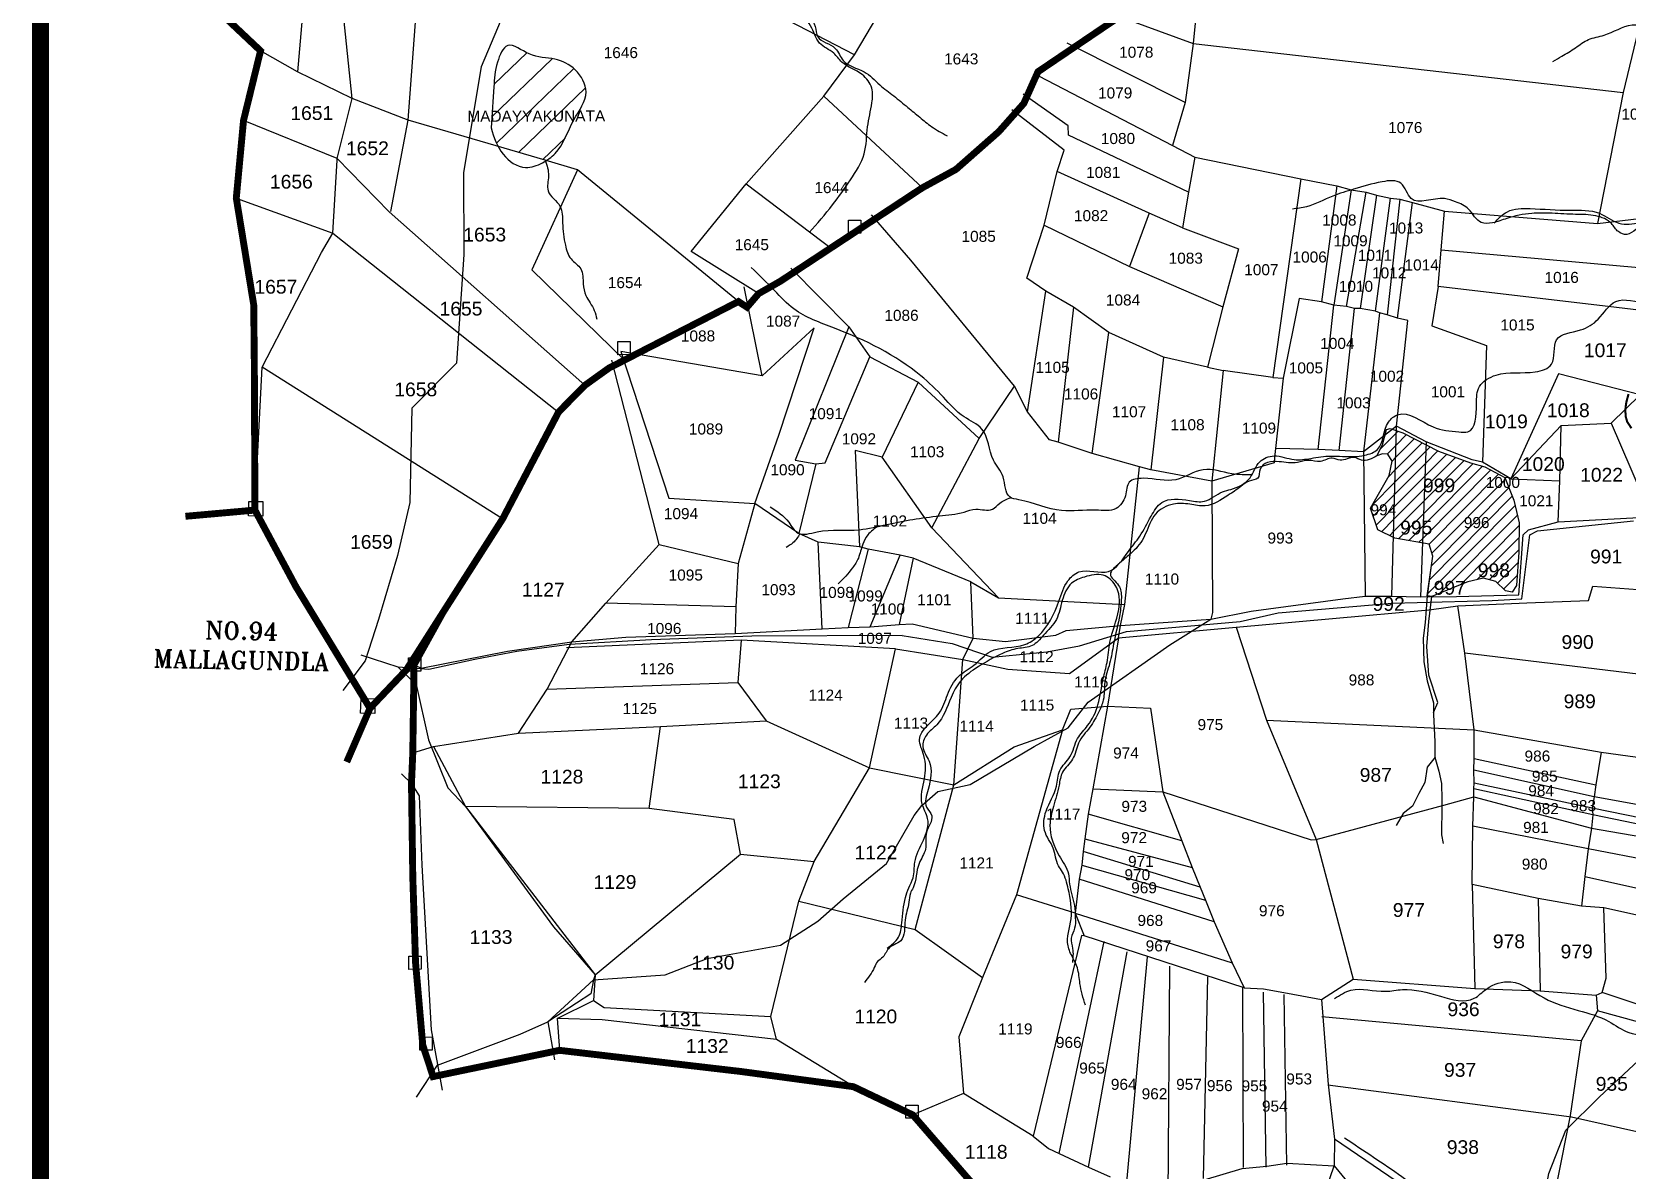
# Model space of a CAD drawing. Header units: inches. Extents: x 182366 to 215308, y 1619047 to 1632624.
# Drawn here: x 182366 to 184680, y 1620628 to 1622279 of the extents above; entities that cross this region are included whole.
import ezdxf
from ezdxf.enums import TextEntityAlignment as Align

# ---------------------------------------------------------------- set-up
doc = ezdxf.new("R2010")
doc.units = ezdxf.units.IN
doc.header["$MEASUREMENT"] = 0
doc.linetypes.add('HIDDEN2', pattern=[0.1875, 0.125, -0.0625])
for name, color, linetype in [('BOUNDRY STONES', 240, 'Continuous'), ('CANAL1', 7, 'Continuous'), ('PLOT', 7, 'Continuous'), ('PLOT NO', 7, 'Continuous'), ('PLOTS', 7, 'Continuous'), ('ROAD', 1, 'Continuous'), ('STREAM', 4, 'Continuous'), ('VILLAGE BOUNDARY', 5, 'Continuous'), ('VILLAGE BOUNDRY STONES', 1, 'Continuous')]:
    doc.layers.add(name, color=color, linetype=linetype)
doc.styles.add('section', font='romant.shx', dxfattribs={"height": 2})
doc.styles.get("Standard").update_dxf_attribs({"font": 'arial.ttf'})
pattern_1 = [(45.1882, (182418.753, 1622077.13), (-8.71765, 8.66057), [])]

msp = doc.modelspace()

# ---------------------------------------------------------------- hatches: boundary and pattern name
at = {"layer": 'STREAM'}
h = msp.add_hatch(dxfattribs=at)
h.set_pattern_fill('ANSI31', color=256, scale=255.424671, angle=-1.1373)
h.set_pattern_definition([(43.8627, (182462.903, 1626035.523), (-22.12402, 23.02021), [])])
edge = h.paths.add_edge_path()
edge.add_spline(control_points=[(183112.1, 1622091.8), (183116.9, 1622094.8), (183135.9, 1622110), (183146.9, 1622148.3), (183178, 1622187.8), (183157, 1622226.1), (183123.3, 1622242.2), (183089.2, 1622240.1), (183054.9, 1622269.8), (183038.2, 1622230.2), (183035.6, 1622192.1), (183033.4, 1622159.5), (183032.1, 1622139.2)], knot_values=[0, 0, 0, 0, 3.237913, 14.210374, 22.819983, 29.771925, 36.33083, 43.772161, 50.30968, 55.807638, 62.911766, 74.619084, 74.619084, 74.619084, 74.619084], degree=3, periodic=0)
edge.add_spline(control_points=[(183032.1, 1622139.2), (183034.9, 1622130), (183037.8, 1622120.8), (183042.2, 1622112.4)], knot_values=[90.834885, 90.834885, 90.834885, 90.834885, 96.42832, 96.42832, 96.42832, 96.42832], degree=3, periodic=0)
edge.add_line((183042.2, 1622112.4), (183110.6, 1622092.3))
edge.add_line((183110.6, 1622092.3), (183112.1, 1622091.8))
h.paths.add_polyline_path([(183015, 1622148.2), (183186, 1622144.8), (183186.4, 1622164.3), (183015.4, 1622167.7)], flags=9)
h = msp.add_hatch(dxfattribs=at)
h.set_pattern_fill('ANSI31', color=256, scale=98.306596, angle=0.1882)
h.set_pattern_definition(pattern_1)
h.paths.add_polyline_path([(184345.1, 1621700.2), (184339.3, 1621702.3), (184328.7, 1621694), (184324.8, 1621679.8), (184316.9, 1621663.8), (184324.9, 1621666.6), (184332.9, 1621666), (184339.1, 1621655.7), (184334.4, 1621634.9), (184307.7, 1621587.6), (184318.2, 1621556.5), (184340.8, 1621545.3)])
h.paths.add_polyline_path([(184315.7, 1621559.6), (184343.6, 1621559.6), (184343.6, 1621574.7), (184315.7, 1621574.6)], flags=25)
h = msp.add_hatch(dxfattribs=at)
h.set_pattern_fill('ANSI31', color=256, scale=98.306596, angle=0.1882)
h.set_pattern_definition(pattern_1)
h.paths.add_polyline_path([(184388.4, 1621679.4), (184354.2, 1621696.9), (184345.1, 1621700.2), (184340.8, 1621545.3), (184342.9, 1621544.3), (184383.1, 1621537.3)])
h.paths.add_polyline_path([(184360, 1621552), (184387.9, 1621552.1), (184387.8, 1621567.1), (184359.9, 1621567.1)], flags=24)
h = msp.add_hatch(dxfattribs=at)
h.set_pattern_fill('ANSI31', color=256, scale=98.306596, angle=0.1882)
h.set_pattern_definition(pattern_1)
h.paths.add_polyline_path([(184515.4, 1621599.3), (184502.4, 1621632.3), (184473.4, 1621647.8), (184452.8, 1621653.5), (184406.3, 1621670.3), (184388.4, 1621679.4), (184383.1, 1621537.3), (184392.8, 1621535.6), (184397.8, 1621517.9), (184389.8, 1621460.6), (184396.5, 1621459.5), (184432.9, 1621474.7), (184448.5, 1621481.1), (184471.4, 1621486), (184489.2, 1621481.4), (184503.1, 1621467.6), (184513.2, 1621465.9), (184519.2, 1621475.4), (184522.7, 1621523.8), (184523.3, 1621566.6)])
h.paths.add_polyline_path([(184360, 1621552), (184387.9, 1621552.1), (184387.8, 1621567.1), (184359.9, 1621567.1)], flags=24)
h.paths.add_polyline_path([(184481.8, 1621617.4), (184517.3, 1621617.5), (184517.3, 1621632.6), (184481.7, 1621632.5)], flags=24)
h.paths.add_polyline_path([(184393.1, 1621613), (184421, 1621613.1), (184421, 1621628.2), (184393.1, 1621628.1)], flags=24)
h.paths.add_polyline_path([(184472.5, 1621489.9), (184500.5, 1621490), (184500.4, 1621505.1), (184472.5, 1621505)], flags=24)
h.paths.add_polyline_path([(184408.5, 1621464.6), (184436.5, 1621464.7), (184436.4, 1621479.8), (184408.5, 1621479.7)], flags=24)
h.paths.add_polyline_path([(184447.6, 1621559.2), (184475.5, 1621559.3), (184475.4, 1621574.3), (184447.5, 1621574.2)], flags=24)

# ---------------------------------------------------------------- linework, layer by layer
at = {"color": 5, "const_width": 25}
msp.add_lwpolyline([(182378.6, 1632166.8), (191929.3, 1632166.8), (191929.3, 1619118.1), (182378.6, 1619118.1)], close=True, dxfattribs=at)
at = {"layer": 'BOUNDRY STONES'}
for points in [[(183550.3, 1622005.3), (183568.1, 1622005.4), (183568.2, 1621986.4), (183550.4, 1621986.3)], [(183215.7, 1621829.3), (183233.6, 1621829.3), (183233.6, 1621810.4), (183215.8, 1621810.3)], [(182912.4, 1621370.4), (182930.2, 1621370.5), (182930.3, 1621351.5), (182912.4, 1621351.4)], [(182912.9, 1620937.7), (182930.7, 1620937.8), (182930.7, 1620918.8), (182912.9, 1620918.7)], [(182928.7, 1620820.6), (182946.6, 1620820.7), (182946.6, 1620801.7), (182928.8, 1620801.6)], [(183633.7, 1620721.7), (183651.5, 1620721.7), (183651.6, 1620702.8), (183633.8, 1620702.7)]]:
    msp.add_lwpolyline(points, close=True, dxfattribs=at)
at = {"layer": 'CANAL1', "color": 6, "linetype": 'ByBlock', "ltscale": 2, "const_width": 3}
msp.add_lwpolyline([(184686, 1621703.6), (184679.8, 1621713.1), (184677.8, 1621720.2), (184677.1, 1621729.2), (184678, 1621737.9), (184678.9, 1621742.8), (184681.8, 1621753.4)], dxfattribs=at)
at = {"layer": 'PLOT'}
for points in [[(184052.6, 1622413.9), (184053.3, 1622291), (184050.1, 1622261.9), (184038.6, 1622175.9), (184020.3, 1622114), (184052.8, 1622097), (184043.7, 1622046.1), (184034.9, 1621994.4), (183986.6, 1622015.4), (183958.2, 1621938.2), (184093.3, 1621879.7), (184071, 1621792.4), (184093.9, 1621787.3), (184077.3, 1621627.1), (184078.2, 1621436.5), (184075.9, 1621426.6)], [(183929.8, 1622305.9), (184050.1, 1622261.9), (184674.2, 1622190.7)], [(184702.2, 1622307), (184674.2, 1622190.7), (184636.7, 1622000.6), (184709.2, 1622009.1)], [(184038.6, 1622175.9), (183867.4, 1622262.4)], [(183825.9, 1622214.9), (184020.3, 1622114)], [(184043.7, 1622046.1), (183869.7, 1622128.7), (183869.1, 1622142.1), (183803.8, 1622188.1)], [(183809, 1621921.4), (183834.3, 1621998.1), (183852.9, 1622076.1), (183863.1, 1622106.9), (183787.1, 1622165.6)], [(184052.8, 1622097), (184206.7, 1622065.3), (184258.6, 1622055.2), (184279.7, 1622049.7), (184301.1, 1622046), (184316, 1622041.9), (184336.3, 1622037.5), (184350.2, 1622035.8), (184368.5, 1622031), (184414.8, 1622018.5)], [(183986.6, 1622015.4), (183852.9, 1622076.1)], [(184206.7, 1622065.3), (184165.9, 1621777.2), (184180.8, 1621776.2)], [(184258.6, 1622055.2), (184236.6, 1621886.9)], [(184279.7, 1622049.7), (184254.3, 1621882.4)], [(184272.5, 1621880.1), (184301.1, 1622046)], [(184316, 1622041.9), (184292.4, 1621877.3)], [(184314.6, 1621873.3), (184336.3, 1622037.5)], [(184350.2, 1622035.8), (184331.9, 1621868.2)], [(184346.6, 1621863.3), (184368.5, 1622031)], [(183466.9, 1621935.7), (183550.8, 1621850.6), (183581.3, 1621807.3), (183651.6, 1621770.5), (183739.9, 1621688.9), (183791.3, 1621764.8), (183640.7, 1621947.5), (183584, 1622013)], [(184745.2, 1621869.3), (184664.1, 1621878.8), (184405.9, 1621909.1), (184410.1, 1621962.4), (184414.8, 1622018.5), (184636.7, 1622000.6)], [(183834.3, 1621998.1), (183958.2, 1621938.2)], [(184034.9, 1621994.4), (184116, 1621964.1), (184093.3, 1621879.7)], [(184410.1, 1621962.4), (184745.6, 1621932.6), (184750.5, 1621930.8)], [(183425.2, 1621779.9), (183399.2, 1621908.9)], [(183810.2, 1621727.4), (183836.5, 1621902.5), (183809, 1621921.4)], [(184405.9, 1621909.1), (184396.3, 1621852.3), (184476, 1621823.9), (184470.1, 1621654.3)], [(184071, 1621792.4), (184007.1, 1621806.7), (183927.9, 1621842.3), (183877, 1621879.1), (183836.5, 1621902.5)], [(184345.2, 1621706.9), (184361.8, 1621859.9), (184346.6, 1621863.3), (184331.9, 1621868.2), (184320.5, 1621871), (184314.6, 1621873.3), (184292.4, 1621877.3), (184284.2, 1621877.3), (184272.5, 1621880.1), (184254.3, 1621882.4), (184236.6, 1621886.9), (184204.2, 1621892), (184180.8, 1621776.2), (184169.8, 1621674.1)], [(183877, 1621879.1), (183854.4, 1621683.5)], [(184231.5, 1621672.8), (184254.3, 1621882.4)], [(184262, 1621671.3), (184284.2, 1621877.3)], [(184320.5, 1621871), (184297.2, 1621669.4), (184299.6, 1621459.9)], [(183220.1, 1621815.1), (183289.7, 1621602), (183414.7, 1621594.5), (183449.3, 1621693.7), (183500.6, 1621849.5), (183425.2, 1621779.9), (183220.1, 1621815.1)], [(183550.8, 1621850.6), (183473.1, 1621657.2), (183503, 1621651.8), (183516.8, 1621653.5), (183581.3, 1621807.3)], [(183903.8, 1621667), (183927.9, 1621842.3)], [(183071.7, 1621261.2), (183113.3, 1621325.2), (183149, 1621393.9), (183198.7, 1621449.8), (183275.7, 1621535), (183207, 1621802.4)], [(184007.1, 1621806.7), (183988.7, 1621643.2)], [(183651.6, 1621770.5), (183599.3, 1621661.5), (183560, 1621671.3), (183566.5, 1621531.4), (183506.2, 1621538.4), (183478.4, 1621551), (183414.7, 1621594.5), (183390.6, 1621507.6), (183386.8, 1621444.8), (183386, 1621405.7)], [(184165.9, 1621777.2), (184093.9, 1621787.3)], [(184698.5, 1621752.2), (184580.4, 1621782.4), (184511.2, 1621630.5), (184584.2, 1621707.4)], [(184511.2, 1621630.5), (184470.1, 1621654.3), (184455.2, 1621658), (184388.5, 1621684.1), (184345.2, 1621706.9), (184297.2, 1621669.4), (184262, 1621671.3), (184231.5, 1621672.8), (184169.8, 1621674.1), (184168.1, 1621661.4), (184167.6, 1621653.3), (184077.3, 1621627.1), (183988.7, 1621643.2), (183972.5, 1621647.6), (183903.8, 1621667), (183854.4, 1621683.5), (183842.1, 1621686.6), (183810.2, 1621727.4), (183791.3, 1621764.8)], [(184698.5, 1621752.2), (184656.5, 1621710.9), (184715, 1621575.3)], [(184338.5, 1621460.3), (184345.2, 1621706.9)], [(184579.9, 1621568.1), (184582.3, 1621627.2), (184584.2, 1621707.4), (184656.5, 1621710.9)], [(183671.2, 1621559.2), (183739.9, 1621688.9)], [(184388.5, 1621684.1), (184380.2, 1621459)], [(183767.9, 1621457.7), (183671.2, 1621559.2), (183599.3, 1621661.5)], [(183503, 1621651.8), (183478.4, 1621551)], [(183618.8, 1621383.8), (183716.3, 1621368.1), (183781.6, 1621354.1), (183871.2, 1621347.7), (183941.8, 1621399.7), (183944.9, 1621417.3), (183951.1, 1621448.1), (183972.5, 1621647.6)], [(184511.2, 1621630.5), (184582.3, 1621627.2)], [(185474.9, 1621621.3), (185428.9, 1621567.5), (185351.7, 1621550.4), (185291.8, 1621367.9), (185255.3, 1621249.7), (185239.4, 1621192.5), (185191.4, 1621133.9), (185159.7, 1621099.3), (185096.5, 1621012.4), (185011.7, 1620893.3), (184906.4, 1620806.3), (184810.7, 1620829.6), (184643.7, 1620885.3)], [(182920.3, 1621360.6), (182930.5, 1621355.8), (183056, 1621380.4), (183149, 1621393.9), (183227.7, 1621400.4), (183386, 1621405.7), (183512.3, 1621412.5), (183549.8, 1621414.6), (183581.7, 1621415.8), (183623.7, 1621418.9), (183642.8, 1621419.9), (183731.4, 1621399.1), (183778, 1621394.2), (183851, 1621403.3), (183866.2, 1621410.2), (183944.9, 1621417.3), (184075.9, 1621426.6), (184134.3, 1621438.5), (184267.2, 1621456.2), (184299.6, 1621459.9), (184338.5, 1621460.3), (184380.2, 1621459), (184432.3, 1621459.6), (184522.8, 1621462.1), (184529, 1621548.9), (184536.5, 1621556.2), (184579.9, 1621568.1), (184715, 1621575.3)], [(183512.3, 1621412.5), (183506.2, 1621538.4)], [(183275.7, 1621535), (183390.6, 1621507.6)], [(183578.8, 1621528.2), (183549.8, 1621414.6)], [(183646.9, 1620976.4), (183703.4, 1621186.2), (183716.3, 1621368.1), (183731.4, 1621399.1), (183727.7, 1621480.8), (183644, 1621515), (183625.6, 1621519.4), (183578.8, 1621528.2), (183566.5, 1621531.4)], [(183581.7, 1621415.8), (183625.6, 1621519.4)], [(183644, 1621515), (183623.7, 1621418.9)], [(183727.7, 1621480.8), (183767.9, 1621457.7), (183951.1, 1621448.1)], [(183860.9, 1621266), (183872.9, 1621296.4), (183926.3, 1621300.7), (183988.6, 1621297.8), (184006.3, 1621176.4), (184221.3, 1621106.6), (184228.7, 1621106.9), (184413.9, 1621157.1), (184457.2, 1621168.8), (184457.4, 1621180.5), (184457.9, 1621189.2), (184457.3, 1621207.8), (184458.1, 1621224.6), (184457.7, 1621266.3), (184444.4, 1621377.3), (184434.1, 1621446.1), (184534.3, 1621450.3), (184623.5, 1621453.7), (184629.9, 1621474.6), (184747.7, 1621465.9)], [(183386.8, 1621444.8), (183198.7, 1621449.8)], [(183941.8, 1621399.7), (184112.5, 1621415.2), (184392.1, 1621440.3), (184396, 1621440.6), (184434.1, 1621446.1)], [(183941.8, 1621399.7), (183926.3, 1621300.7)], [(184112.5, 1621415.2), (184156.6, 1621280.1), (184228.7, 1621106.9), (184282.4, 1620904.5)], [(183557.5, 1620748.6), (183446.1, 1620817.2), (183437.9, 1620850.5), (183478.4, 1621017.7), (183500.6, 1621075), (183581.1, 1621211.2), (183618.8, 1621383.8), (183394.8, 1621396.1), (183389.7, 1621334.8), (183431, 1621279.1)], [(184711.6, 1621345.2), (184444.4, 1621377.3)], [(183113.3, 1621325.2), (183389.7, 1621334.8)], [(183926.3, 1621300.7), (183904.9, 1621180.8), (183897.9, 1621144.1), (183893.4, 1621108.3), (183890.9, 1621089.9), (183888.9, 1621069.8), (183885, 1621049.5), (183879.3, 1621000.4), (183892.1, 1620967.5), (183892.1, 1620967.5), (183888.2, 1620967.7), (183818.5, 1620676.7), (183717.4, 1620738.9)], [(182918.5, 1621232.6), (182948.6, 1621241.9), (183071.7, 1621261.2), (183277.7, 1621270.9), (183431, 1621279.1), (183581.1, 1621211.2), (183703.4, 1621186.2), (183790.5, 1621241.6), (183860.9, 1621266), (183794.1, 1621027), (183744.9, 1620906.8), (183710.7, 1620821.1), (183717.4, 1620738.9), (183643.7, 1620707.6)], [(183261.4, 1621152.1), (183277.7, 1621270.9)], [(184156.6, 1621280.1), (184457.7, 1621266.3), (184642, 1621233.9), (184810.8, 1621210.8), (184933.2, 1621197), (184953, 1621187.5), (185032.4, 1621156.1), (185123.7, 1621121.3), (185159.7, 1621099.3)], [(182948.6, 1621241.9), (182995.1, 1621154.9), (183183.1, 1620910.9), (183393.6, 1621085.8), (183384.5, 1621135.9), (183261.4, 1621152.1), (182995.1, 1621154.9)], [(184458.1, 1621224.6), (184634.2, 1621186.4)], [(184642, 1621233.9), (184634.2, 1621186.4), (184632, 1621168.9), (184629.2, 1621153), (184629.8, 1621142.9), (184628.1, 1621123.6), (184623.1, 1621093.6), (184618.2, 1621053.4), (184613.5, 1621010.3)], [(184632, 1621168.9), (184457.3, 1621207.8)], [(184457.9, 1621189.2), (184629.2, 1621153)], [(183904.9, 1621180.8), (184006.3, 1621176.4)], [(184006.3, 1621176.4), (184033.7, 1621105), (184048.9, 1621066.7), (184060.6, 1621037.9), (184068, 1621018.9), (184080.6, 1620987.5), (184106.7, 1620928.1), (184124.5, 1620891.9), (184152.1, 1620890.7), (184187.1, 1620884), (184236.4, 1620875), (184282.4, 1620904.5), (184459, 1620890.8), (184553.5, 1620887.6), (184634.6, 1620881.4), (184636.8, 1620858.8)], [(184634.6, 1620881.4), (184643.7, 1620885.3), (184649.2, 1620906.1), (184645.9, 1621008.2), (184613.5, 1621010.3), (184550.9, 1621021.7), (184455.1, 1621041.6), (184456.1, 1621126.4), (184457.2, 1621168.8)], [(184457.2, 1621168.8), (184628.1, 1621123.6)], [(184629.8, 1621142.9), (184457.4, 1621180.5)], [(184930.1, 1621114.9), (184632, 1621168.9)], [(184953, 1621187.5), (184930.1, 1621114.9), (184922.8, 1621092.9), (184920.5, 1621082.7), (184917.2, 1621073.6), (184913.3, 1621054.9), (184908.8, 1621038.5), (184899.3, 1620991.3), (184892.6, 1620953.4), (184645.9, 1621008.2)], [(184033.7, 1621105), (183897.9, 1621144.1)], [(184629.2, 1621153), (184922.8, 1621092.9)], [(184623.1, 1621093.6), (184456.1, 1621126.4)], [(184628.1, 1621123.6), (184917.2, 1621073.6)], [(184920.5, 1621082.7), (184629.8, 1621142.9)], [(183893.4, 1621108.3), (184048.9, 1621066.7)], [(183393.6, 1621085.8), (183500.6, 1621075)], [(184060.6, 1621037.9), (183890.9, 1621089.9)], [(184908.8, 1621038.5), (184623.1, 1621093.6)], [(183888.9, 1621069.8), (184068, 1621018.9)], [(184618.2, 1621053.4), (184899.3, 1620991.3)], [(184080.6, 1620987.5), (183885, 1621049.5)], [(184455.1, 1621041.6), (184459, 1620890.8)], [(183478.4, 1621017.7), (183646.9, 1620976.4), (183744.9, 1620906.8)], [(183879.3, 1621000.4), (183794.1, 1621027)], [(184550.9, 1621021.7), (184553.5, 1620887.6)], [(183879.3, 1621000.4), (184106.7, 1620928.1)], [(183856.1, 1620651.5), (183921.3, 1620959)], [(184124.5, 1620891.9), (183892.1, 1620967.5)], [(183898.6, 1620631.7), (183954.7, 1620944.3)], [(183983.4, 1620937), (183950, 1620567.8)], [(184013.9, 1620587.7), (184016.7, 1620923.3)], [(183183.1, 1620910.9), (183180.5, 1620873.5), (183196.1, 1620863.2), (183437.9, 1620850.5)], [(184071.3, 1620907.7), (184064.9, 1620615.6)], [(184123.1, 1620631.5), (184122.3, 1620892.2)], [(183446.1, 1620817.2), (183193.3, 1620845.3), (183127.8, 1620847.3), (183180.5, 1620873.5)], [(184151.9, 1620885.8), (184155.5, 1620631.6)], [(184186, 1620634.5), (184182.4, 1620882.2)], [(184236.4, 1620875), (184246.1, 1620751.9), (184255.1, 1620672.6), (184254.6, 1620634)], [(183127.8, 1620847.3), (183131.2, 1620801.3)], [(184613.1, 1620815.3), (184237.1, 1620849.7)], [(184726.9, 1620833.9), (184636.8, 1620858.8), (184613.1, 1620815.3), (184596.9, 1620707), (184558.1, 1620509.9), (184526.3, 1620418.4)], [(184245.6, 1620751.3), (184599.2, 1620705), (184717.6, 1620678.4)], [(183818.5, 1620676.7), (183840.4, 1620659), (183856.1, 1620651.5), (183898.6, 1620631.7), (183930.1, 1620617.9)], [(184269.5, 1620225), (184280.7, 1620235.4), (184375.7, 1620502.3), (184400.7, 1620573.3), (184255.1, 1620672.6)], [(184066.2, 1620613.4), (184121.6, 1620630.1), (184157, 1620633.1), (184186, 1620637.8), (184254.6, 1620634), (184284, 1620598.5)], [(184160.1, 1620357.7), (184254.6, 1620634)]]:
    msp.add_lwpolyline(points, dxfattribs=at)
at = {"layer": 'PLOTS'}
for points in [[(182689.5, 1621584.9), (182700.2, 1621792.1), (182786.1, 1621958.5), (182802.3, 1621986.5), (182808.7, 1622092.5), (182808.6, 1622094.7), (182830.8, 1622181.9), (182805.1, 1622429.3), (182832.6, 1622510.4), (182848.9, 1622577), (182868.5, 1622645.9), (182888.1, 1622716.8), (182913.4, 1622817.2), (182930.3, 1622880.9), (182946.6, 1622938.1), (183017.9, 1623203.2), (183043, 1623286.9), (183053.3, 1623336.3), (183066, 1623366), (183065.7, 1623401.6), (183079.3, 1623505.9), (183092.1, 1623541.8), (183112.3, 1623669)], [(182824.2, 1622661.7), (182770.2, 1622438.2), (182751.1, 1622220.7)], [(183657.7, 1622052.5), (183514.5, 1622185.5), (183559, 1622245.4), (183367.7, 1622345.1), (183142.5, 1622448.3), (182989.4, 1622522.1)], [(183559, 1622245.4), (183619.2, 1622346.8), (183709.6, 1622388.9), (183794, 1622349.3), (183891.6, 1622313.2), (183957.1, 1622309.9)], [(182886.8, 1622018.1), (182911.6, 1622150.7), (182927.2, 1622357.7)], [(183390.8, 1621887.4), (183157.2, 1622078.6), (183110.6, 1622092.3), (183039.2, 1622113.2), (182911.6, 1622150.7), (182830.8, 1622181.9), (182751.1, 1622220.7), (182697.7, 1622251.1)], [(183420.1, 1621898.9), (183322.2, 1621960.1), (183402.2, 1622058.3), (183514.5, 1622185.5)], [(183168.1, 1621765.9), (182884.1, 1622017.5), (182808.6, 1622094.7), (182673, 1622150.1)], [(183157.2, 1622078.6), (183091.1, 1621933.2), (183225.6, 1621802.5)], [(183402.2, 1622058.3), (183527.9, 1621963)], [(182662.5, 1622037.5), (182802.3, 1621986.5), (183129.9, 1621727.1)], [(183048.8, 1621572.2), (182700.2, 1621792.1)]]:
    msp.add_lwpolyline(points, dxfattribs=at)
at = {"layer": 'ROAD'}
for points in [[(183079.5, 1622374.7), (183017.7, 1622228.1), (182992.1, 1622074.8), (182992.7, 1621955.7), (182981.8, 1621798.1), (182917.1, 1621733), (182914.4, 1621595.8), (182896.3, 1621519.3), (182868.8, 1621426.3), (182849.5, 1621366.4), (182816.9, 1621323.3)], [(183628.1, 1621403), (183700.6, 1621391.6), (183759, 1621371.4), (183837.9, 1621379.1), (183885.6, 1621388.2), (183953.4, 1621408.9), (184118.4, 1621423.4), (184173.8, 1621436), (184338.9, 1621449.8), (184484.1, 1621453.8), (184526.8, 1621456.4), (184538.6, 1621549), (184549.8, 1621554.8), (184689.1, 1621569.2)], [(182923.8, 1620733.3), (182954.1, 1620780), (183074.3, 1620824.6), (183114.4, 1620842.5), (183180.7, 1620903.6), (183284.3, 1620911), (183345.6, 1620934.6), (183451.9, 1620953.9), (183506.1, 1620988.6), (183542.6, 1621021.2), (183605.5, 1621072.3), (183645.9, 1621142), (183657, 1621156.2), (183679.8, 1621176.6), (183727, 1621186.9), (183819.9, 1621241.8), (183869.1, 1621269.3), (183897.9, 1621306.5), (184016.5, 1621389.6), (184075.9, 1621426.6)], [(183628.1, 1621403), (183410, 1621402), (183264.6, 1621396.6), (183145.2, 1621390.1), (183069.5, 1621380), (183008.5, 1621368.3), (182941.8, 1621353.8), (182897.2, 1621356.9), (182843.6, 1621374.6)], [(183394.8, 1621396.1), (183141.6, 1621385.2)], [(182897.2, 1621356.9), (182923.2, 1621332.1), (182941.5, 1621251.8), (182969.4, 1621182.1), (182995.1, 1621154.9), (183122.5, 1620980.5), (183183.1, 1620910.9), (183180.7, 1620903.6), (183176.7, 1620883.2), (183114.4, 1620842.5), (183123.9, 1620787.6)], [(182961.8, 1620743.6), (182945.8, 1620830.9), (182932.3, 1621070), (182928.4, 1621170.4), (182917.7, 1621187.6), (182901.9, 1621202.3)], [(184462.6, 1619934.1), (184554.3, 1620144.5), (184593.9, 1620239.9), (184604.5, 1620286.7), (184592.1, 1620336.5), (184590.5, 1620399.9), (184575.2, 1620461.2), (184557.1, 1620499.6), (184551.5, 1620543.9), (184566.4, 1620622.6), (184590.6, 1620685.7), (184639.7, 1620734), (184717.1, 1620805.8)]]:
    msp.add_lwpolyline(points, dxfattribs=at)
at = {"layer": 'STREAM'}
for points in [[(184316.9, 1621663.8), (184324.8, 1621679.8), (184330.8, 1621701.7), (184336.1, 1621703.4), (184354.2, 1621696.9), (184406.3, 1621670.3), (184452.8, 1621653.5), (184473.4, 1621647.8), (184502.4, 1621632.3), (184515.4, 1621599.3), (184523.3, 1621566.6), (184522.7, 1621523.8), (184519.2, 1621475.4), (184513.2, 1621465.9), (184503.1, 1621467.6), (184489.2, 1621481.4), (184471.4, 1621486), (184448.5, 1621481.1), (184432.9, 1621474.7), (184396.5, 1621459.5), (184389.8, 1621460.6), (184397.8, 1621517.9), (184392.8, 1621535.6), (184342.9, 1621544.3), (184318.2, 1621556.5), (184307.7, 1621587.6), (184334.4, 1621634.9), (184339.1, 1621655.7), (184332.9, 1621666), (184324.9, 1621666.6), (184316.9, 1621663.8)], [(184395.3, 1621504.7), (184389.8, 1621460.6), (184386.9, 1621421.8), (184383.7, 1621399), (184384.8, 1621364.6), (184389.6, 1621337.2), (184399, 1621305.2), (184399.1, 1621288.5), (184400.9, 1621248.9), (184400.6, 1621226.6), (184406.4, 1621206.2), (184410.4, 1621188.2), (184411.2, 1621165.2), (184411.2, 1621143.5), (184410.6, 1621126.1), (184410.7, 1621113.8), (184413, 1621101.1)], [(184398.7, 1621291.5), (184405, 1621305.8), (184391.9, 1621345.5), (184389.4, 1621386.9), (184392, 1621423.4), (184396.5, 1621459.5)], [(184401.3, 1621226.6), (184389.6, 1621211.8), (184386.4, 1621189.8), (184377.7, 1621173.7), (184368.4, 1621155.4), (184354.8, 1621145), (184344.8, 1621127.6)]]:
    msp.add_lwpolyline(points, dxfattribs=at)
for points in [[(183493.4, 1621987.4), (183527.4, 1622027.7), (183553.3, 1622064), (183573.2, 1622101.8), (183578.1, 1622140.9), (183584.4, 1622175.8), (183584.1, 1622197), (183570.1, 1622216.6), (183541, 1622234.8), (183529, 1622247.6), (183508.5, 1622262.3), (183495.5, 1622287.4), (183477.3, 1622311.1), (183458.3, 1622338.9), (183437.1, 1622366), (183404.7, 1622397.6), (183356.3, 1622424.1), (183311.5, 1622459.3), (183283.6, 1622497.1), (183263.7, 1622546.2), (183272.2, 1622601.6), (183279.9, 1622638.7), (183326.1, 1622696.3), (183333.1, 1622762.1), (183353.1, 1622796), (183372, 1622821), (183414.6, 1622840.2), (183450.5, 1622852.2), (183481.9, 1622884.3), (183504.3, 1622920.3), (183533.4, 1622974), (183569.7, 1623010.9), (183607.6, 1623040.5), (183646.8, 1623073.3), (183723.4, 1623149.8), (183768.1, 1623171), (183817.2, 1623190.9), (183852.6, 1623199.7), (183896.3, 1623211.1), (183926.5, 1623246.5), (183931.1, 1623273.6), (183921.7, 1623314.3), (183897.5, 1623353.3), (183856.9, 1623396.3), (183839.7, 1623416.1), (183819.2, 1623480), (183819.5, 1623516), (183832.7, 1623577.8), (183843.9, 1623605.4), (183859.1, 1623647.7), (183869, 1623694.2), (183874.4, 1623717.8), (183869.9, 1623739.2), (183840.5, 1623764.4), (183790.9, 1623827.9), (183763.6, 1623856.3), (183750.2, 1623882.3), (183740.6, 1623912.8), (183735.2, 1623934.2), (183731.8, 1623906.9), (183729, 1623886.9), (183726.4, 1623861.9), (183722.9, 1623827.2), (183709, 1623790.2), (183700.1, 1623775), (183669.8, 1623753.9), (183640, 1623722.1), (183619.6, 1623702.9), (183587.2, 1623683.9), (183557.6, 1623680.3), (183522.2, 1623669.4), (183491.6, 1623635.2), (183472.6, 1623606.1), (183460, 1623571.5), (183441.9, 1623546.9), (183428.3, 1623542.3), (183416.5, 1623529.7), (183393.2, 1623515.3), (183380.6, 1623503.5), (183358.4, 1623495.8), (183336.1, 1623492.9), (183297.7, 1623496.2), (183270.1, 1623488.3), (183247.3, 1623474.4), (183223.2, 1623464.6), (183204.5, 1623449.6)], [(183963.4, 1622346.3), (183975.1, 1622376.3), (183992.2, 1622401.9), (184007.5, 1622439.6), (184020.3, 1622460.2), (184037.3, 1622498.4), (184049.3, 1622526.6), (184054.1, 1622569.5), (184048.2, 1622621.6), (184041.5, 1622670.8), (184018.6, 1622703.8), (184004.2, 1622734.9), (183985.5, 1622779.2), (183984.1, 1622815.4), (183961.8, 1622855.2), (183959.9, 1622903.6), (183955.7, 1622937), (183968.7, 1622992.6), (183981.1, 1623045.6), (183994.9, 1623084), (183990.2, 1623151.1), (183985.7, 1623179), (183967.2, 1623219.8), (183941.6, 1623240.9), (183935.9, 1623235.7), (183924.1, 1623218.1), (183897.3, 1623201.8), (183861.3, 1623195.2), (183832.3, 1623186.1), (183788.6, 1623173.7), (183765.4, 1623163.2), (183736.1, 1623149.3), (183697.2, 1623112.6), (183668.6, 1623084.7), (183628, 1623041.7), (183585.8, 1623011.2), (183543.4, 1622969.2), (183518.2, 1622931), (183505.4, 1622903.1), (183476, 1622862.6), (183448.6, 1622840.1), (183427.3, 1622832.6), (183397, 1622826.1), (183368.7, 1622798.3), (183345.8, 1622766.7), (183337.1, 1622715.9), (183314.4, 1622664.9), (183285.9, 1622627.6), (183276.6, 1622569), (183272.2, 1622534.4), (183301.2, 1622494.1), (183312.6, 1622467.8), (183350, 1622442.6), (183386.5, 1622410.4), (183416.8, 1622393.5), (183449.6, 1622361.1), (183482.6, 1622313.2), (183502.1, 1622286.3), (183505.9, 1622271.5), (183531.3, 1622254.7), (183542.7, 1622236.9), (183573, 1622220.8), (183595.9, 1622201.6), (183616, 1622185.7), (183636.5, 1622169), (183653.8, 1622154.8), (183671.1, 1622141), (183693.7, 1622127.9)], [(184486.9, 1622001.4), (184506, 1622017.7), (184539.1, 1622022.2), (184597.1, 1622019.9), (184639.6, 1622015.4), (184667.9, 1622001.2), (184698.3, 1622002), (184748.2, 1622016.5), (184792.3, 1622017), (184833.8, 1622006.3), (184871.8, 1622000.3), (184903.1, 1621992.6), (184941.7, 1621972.7), (184978.8, 1621955), (184999.3, 1621947.5), (185031.3, 1621961.1), (185066, 1621982), (185115, 1622008.7), (185157.9, 1622035.6), (185213.8, 1622056.8), (185255.8, 1622074.9), (185281.7, 1622090.3), (185291.6, 1622094.7), (185326.9, 1622087.5), (185365.8, 1622093.6), (185400.7, 1622101.6), (185431.9, 1622101.3), (185462.5, 1622105.2), (185488.8, 1622114.4), (185502.7, 1622119.3), (185509.4, 1622121), (185516.2, 1622152.4), (185511.1, 1622176.1), (185512.7, 1622197.7), (185507.3, 1622207.4), (185505, 1622228.5), (185503.2, 1622244.2), (185497.8, 1622264.4), (185500.6, 1622284.1), (185500.9, 1622310.4), (185512.5, 1622347.6), (185521.9, 1622380.2), (185538.4, 1622424.4), (185552.7, 1622469.3), (185575.6, 1622484.1), (185594.9, 1622499.7), (185611.4, 1622515.7), (185624, 1622549.6), (185635.9, 1622565.8), (185687.6, 1622634.5), (185698.6, 1622662.2), (185722.8, 1622667.4), (185760, 1622663), (185782.1, 1622663.8), (185794.6, 1622693.8), (185814.8, 1622750.5), (185836.7, 1622802), (185859.8, 1622872.3), (185867.6, 1622894), (185871.3, 1622908.9), (185861.1, 1622913.8), (185848.9, 1622916.3), (185837.2, 1622914.9), (185827.6, 1622913.9), (185812.8, 1622915.4), (185794.2, 1622905.2), (185785.2, 1622887.7), (185770.5, 1622880.4), (185743.8, 1622877.4), (185725.8, 1622875.8), (185722.1, 1622847.1), (185708.8, 1622831.6), (185670.4, 1622830.5), (185640.5, 1622825.6), (185631.6, 1622825.5), (185627.2, 1622828.8), (185630.3, 1622836.7)], [(184572.2, 1622235.7), (184585, 1622243.2), (184604.9, 1622255.6), (184623.6, 1622267.4), (184646.3, 1622273.8), (184686.8, 1622288.7), (184725.2, 1622282.1), (184758.8, 1622274.2), (184784.1, 1622271), (184804, 1622265.6), (184820.1, 1622287.5), (184861.7, 1622297.8), (184880.3, 1622290.4), (184912.9, 1622280.3), (184931.5, 1622270.7), (184948.3, 1622259.3), (184960.5, 1622244.2), (184996.8, 1622234.1), (185022.9, 1622229.2), (185039.3, 1622232.7), (185065.4, 1622228.4), (185092.7, 1622225.7), (185153.9, 1622214.4), (185216.9, 1622202.2), (185280.8, 1622187.8), (185303.8, 1622184.5), (185306.6, 1622167.4), (185304.5, 1622152.9), (185306.8, 1622133.1), (185307.1, 1622117), (185300, 1622103.1), (185300.1, 1622092.2)], [(183032.1, 1622139.2), (183036, 1622198.9), (183041.4, 1622234.8), (183056.2, 1622258.6), (183087.3, 1622246.5), (183124.6, 1622238.9), (183154.2, 1622223.4), (183169.8, 1622191.4), (183152.3, 1622151.1), (183124.9, 1622102.2), (183106.5, 1622088.6), (183082.1, 1622081.9), (183049.5, 1622101), (183032.1, 1622139.2)], [(183110.6, 1622092.3), (183115.4, 1622069.6), (183114.7, 1622048.1), (183132.1, 1622025.5), (183135.8, 1622001.6), (183139.9, 1621969), (183148, 1621949.3), (183162.3, 1621934.7), (183165.7, 1621912.9), (183169.6, 1621896.3), (183181.8, 1621874.5), (183185.4, 1621861.8)], [(183606.4, 1620949.5), (183622.8, 1620965.3), (183627.7, 1620986), (183633.1, 1621022.9), (183637.7, 1621036.8), (183644.1, 1621051.7), (183646.7, 1621074.2), (183659, 1621106.2), (183665.2, 1621137.5), (183657.3, 1621158.6), (183660.5, 1621195), (183659.7, 1621229), (183653.4, 1621252.3), (183681.8, 1621290.3), (183694, 1621317.1), (183710.1, 1621343.7), (183732.4, 1621360.1), (183756.3, 1621379.8), (183806.2, 1621389.9), (183825.4, 1621402), (183855.6, 1621453), (183868.7, 1621482.4), (183884.7, 1621495.2), (183927.4, 1621495.8), (183956.3, 1621524.8), (183972.8, 1621546.9), (183989.3, 1621575.9), (184004.7, 1621595.8), (184045.1, 1621598.8), (184066.6, 1621597.7), (184093.1, 1621611.5), (184105, 1621614.9), (184132.8, 1621631.9), (184146.8, 1621654.8), (184167.6, 1621663.5), (184196.9, 1621658.2), (184221.1, 1621660), (184250.1, 1621663.3), (184266.9, 1621662.8), (184299.1, 1621664.5), (184317.7, 1621673), (184333.6, 1621712.4), (184346.9, 1621723.3), (184398.4, 1621705.6), (184435.8, 1621698.3), (184448.6, 1621698.5), (184461.3, 1621738.7), (184465.4, 1621764), (184489.7, 1621780.7), (184546.5, 1621785.5), (184570, 1621796.4), (184577.5, 1621832.1), (184612.2, 1621846.2), (184637.7, 1621861.9), (184663.3, 1621887.5), (184708.6, 1621884.3), (184735.3, 1621881.9), (184764.9, 1621876.8), (184815.4, 1621871.9), (184851, 1621872), (184892, 1621873.8), (184913.1, 1621872.6), (184938.3, 1621888.3), (184968.7, 1621904.8), (184981, 1621923.3), (184991.9, 1621934.4), (184997.9, 1621939.3), (184990.5, 1621941.8), (184972.5, 1621951.3), (184941.4, 1621967.4), (184916.2, 1621983.4), (184866.8, 1621995.6), (184845.2, 1622002), (184807.2, 1622007.2), (184783.9, 1622015.3), (184755.7, 1622010.3), (184746, 1622009.3), (184702.7, 1621997.5), (184692.4, 1621991.9), (184679.3, 1621984.7), (184667, 1621988.8), (184656.9, 1622000.6), (184634.4, 1622011.7), (184605, 1622013.9), (184570.9, 1622015.4), (184541.3, 1622015.3), (184505.2, 1622007.9), (184484.4, 1622001.7), (184468.2, 1622001.9), (184449.9, 1622021.4), (184430.8, 1622032.2), (184414.7, 1622036.8), (184366.6, 1622036.9), (184351.7, 1622058.9), (184324.4, 1622061.1), (184283.1, 1622050.3), (184252.8, 1622040.5), (184214.7, 1622024.9), (184194.3, 1622021.6)], [(184136.3, 1621635.9), (184106.2, 1621637.7), (184064.9, 1621643.5), (184025, 1621629), (183978, 1621631), (183957.6, 1621625.4), (183952, 1621605.8), (183938.6, 1621587.3), (183909.3, 1621584.9), (183859.5, 1621584.1), (183797.7, 1621599.9), (183784.2, 1621604), (183774.7, 1621633), (183760.7, 1621657.3), (183743.9, 1621702.5), (183718, 1621720.2), (183688.2, 1621748.6), (183655.3, 1621779.7), (183529.9, 1621848.9), (183471.1, 1621876.7), (183443, 1621903.5), (183409.5, 1621936.8)], [(184316.9, 1621663.8), (184294.5, 1621657.3), (184284, 1621661.2), (184263.4, 1621657.3), (184252.1, 1621660.2), (184234.8, 1621655.5), (184217.4, 1621657), (184201.6, 1621654.1), (184175.1, 1621655.1), (184158.2, 1621654.1), (184147.6, 1621644.3), (184144, 1621631.2), (184131.5, 1621627.1), (184119.7, 1621619.3), (184100.8, 1621606.3), (184067.9, 1621591.1), (184045.4, 1621593.5), (184021.6, 1621593.4), (183995.6, 1621579.2), (183981.4, 1621550.8), (183964.9, 1621526.7), (183951.4, 1621514.8), (183940.6, 1621505.2), (183930.3, 1621492.2), (183942.2, 1621475.7), (183946.2, 1621458), (183943.8, 1621433.5), (183935, 1621391.1), (183929.2, 1621362.4), (183922.2, 1621335.1), (183920, 1621309.4), (183913.4, 1621292.2), (183900.5, 1621270.1), (183884, 1621246.8), (183875.5, 1621223.6), (183860.9, 1621204.7), (183855.8, 1621185.8), (183847.7, 1621154.9), (183842.6, 1621128.1), (183856.1, 1621083.5), (183869.4, 1621057.5), (183871.1, 1621042.2), (183878.1, 1621011.5), (183879.3, 1620993.6), (183878.4, 1620978.3), (183873.5, 1620964.2), (183875.5, 1620948.8), (183875.3, 1620928.6)], [(183437, 1621589.5), (183463.7, 1621567.3), (183477.2, 1621551.5), (183504.8, 1621553.3), (183566.2, 1621556.5), (183606, 1621564.1), (183682.2, 1621576.5), (183718, 1621582), (183735.2, 1621586.1), (183759.1, 1621586.2), (183769.9, 1621595), (183785.3, 1621602.8)], [(183593.9, 1621562.3), (183578.5, 1621548.8), (183571.1, 1621535.3), (183564.7, 1621515.4), (183556.4, 1621501.2), (183535.5, 1621477.9)], [(183480, 1621550.8), (183469.9, 1621537.3), (183459.8, 1621530.9)], [(183894, 1620867), (183886.1, 1620898.4), (183882.4, 1620920.9), (183875.9, 1620935.3), (183868.8, 1620953.1), (183873.2, 1620991.9), (183869.1, 1621035.5), (183860.8, 1621059.9), (183854.9, 1621069), (183847.3, 1621094.6), (183834.8, 1621120.1), (183837, 1621148.1), (183852, 1621184.5), (183857.1, 1621207.3), (183871.5, 1621227), (183882.8, 1621253.7), (183897.3, 1621272.4), (183912.3, 1621302.5), (183919.9, 1621340.7), (183925.4, 1621363.7), (183929.5, 1621393.2), (183942.3, 1621440.5), (183937.4, 1621476.1), (183920, 1621490.3), (183892.6, 1621487.8), (183874.1, 1621478.8), (183860.5, 1621454), (183851.9, 1621426.4), (183833.1, 1621403.3), (183816.8, 1621388.4), (183796, 1621384), (183773.9, 1621377), (183738.3, 1621357.5), (183713, 1621337), (183699.3, 1621313.3), (183678.5, 1621273.5), (183663.4, 1621258.6), (183658.3, 1621241.6), (183667.2, 1621220.9), (183665.8, 1621179.4), (183663.8, 1621154.1), (183671.1, 1621141.5), (183663.5, 1621117.7), (183662.1, 1621093.2), (183652.8, 1621072.4), (183644.1, 1621037.1), (183640.2, 1621029.1), (183638.1, 1621016.1), (183632.5, 1620990.2), (183626.3, 1620960.3), (183616.6, 1620954.4), (183609.6, 1620950.2), (183600.1, 1620936.4), (183592.5, 1620930.1), (183587.9, 1620921.5), (183573.5, 1620899.9)], [(184255.1, 1620876.3), (184279.2, 1620888.5), (184329.1, 1620886.9), (184353.8, 1620889.4), (184409.1, 1620879.7), (184458, 1620876.8), (184475.6, 1620890.2), (184510.9, 1620900.7), (184559.2, 1620877.3), (184608.6, 1620859.2), (184653, 1620843.3), (184682.1, 1620827.1), (184721.8, 1620817), (184734.6, 1620812.1), (184744.3, 1620819.4)], [(184269.8, 1620674.5), (184311.7, 1620646.5), (184353.2, 1620618.1), (184383.3, 1620595.9), (184408.3, 1620580.8), (184427.3, 1620574.7), (184449.3, 1620562), (184477.3, 1620551.4), (184500.9, 1620546.7), (184522, 1620537.1), (184540.3, 1620530.3), (184562.7, 1620526.2), (184600.2, 1620526.9), (184648.1, 1620531), (184676.2, 1620538.7), (184694.6, 1620566.5), (184710.2, 1620579.3)]]:
    msp.add_spline(points, degree=3, dxfattribs=at)
at = {"layer": 'VILLAGE BOUNDARY', "linetype": 'HIDDEN2', "ltscale": 140}
for points in [[(183957.1, 1622309.9, 10, 10, 0), (183877.4, 1622256, 10, 10, 0), (183825.2, 1622220.7, 10, 10, 0), (183804.7, 1622174.8, 10, 10, 0), (183768.5, 1622133.9, 10, 10, 0), (183706.3, 1622079.1, 10, 10, 0), (183657.7, 1622052.5, 10, 10, 0), (183525.6, 1621965.6, 10, 10, 0), (183451.5, 1621916.8, 10, 10, 0), (183420.1, 1621898.9, 10, 10, 0), (183403.2, 1621879.2, 10, 10, 0), (183390.8, 1621887.4, 10, 10, 0), (183266.5, 1621823.5, 10, 10, 0), (183225.6, 1621802.5, 10, 10, 0), (183203.2, 1621791, 10, 10, 0), (183168.1, 1621765.9, 10, 10, 0), (183129.9, 1621727.1, 10, 10, 0), (183048.8, 1621572.2, 10, 10, 0), (182962.5, 1621436.8, 10, 10, 0), (182922.9, 1621374.6, 10, 10, 0), (182909, 1621352.9, 10, 10, 0), (182856.4, 1621297.5, 10, 10, 0), (182822.7, 1621219.6, 10, 10, 0), (182856.4, 1621297.5, 10, 10, 0), (182749.1, 1621473.7, 10, 10, 0), (182689.5, 1621584.9, 10, 10, 0), (182588.7, 1621575.9, 10, 10, 0), (182689.5, 1621584.9, 10, 10, 0), (182688.7, 1621794.9, 10, 10, 0), (182687.8, 1621882.6, 10, 10, 0), (182662.5, 1622037.5, 10, 10, 0), (182673, 1622150.1, 10, 10, 0), (182697.7, 1622251.1, 10, 10, 0), (182649.4, 1622296.6, 10, 10, 0)], [(182920.3, 1621360.6, 10, 10, 0), (182962, 1621436, 10, 10, 0), (183048.8, 1621572.2, 10, 10, 0), (183129.9, 1621727.1, 10, 10, 0), (183168.1, 1621765.9, 10, 10, 0), (183203.2, 1621791, 10, 10, 0), (183225.6, 1621802.5, 10, 10, 0), (183266.5, 1621823.5, 10, 10, 0), (183390.8, 1621887.4, 10, 10, 0), (183403.2, 1621879.2, 10, 10, 0), (183420.1, 1621898.9, 10, 10, 0), (183451.5, 1621916.8, 10, 10, 0), (183525.6, 1621965.6, 10, 10, 0), (183657.7, 1622052.5, 10, 10, 0), (183706.3, 1622079.1, 10, 10, 0), (183768.5, 1622133.9, 10, 10, 0), (183804.7, 1622174.8, 10, 10, 0), (183825.2, 1622220.7, 10, 10, 0), (183877.4, 1622256, 10, 10, 0), (183957.1, 1622309.9, 10, 10, 0)], [(183761.3, 1620572.1, 10, 10, 0), (183643.7, 1620707.6, 10, 10, 0), (183557.5, 1620748.6, 10, 10, 0), (183394.3, 1620770.6, 10, 10, 0), (183131.2, 1620801.3, 10, 10, 0), (182948, 1620763.2, 10, 10, 0), (182933, 1620808.7, 10, 10, 0), (182922.5, 1620928.4, 10, 10, 0), (182918.5, 1621053, 10, 10, 0), (182916.6, 1621188.3, 10, 10, 0), (182918.5, 1621232.6, 10, 10, 0), (182920.3, 1621360.6, 0, 0, 0)]]:
    msp.add_lwpolyline(points, format="xyseb", dxfattribs=at)
at = {"layer": 'VILLAGE BOUNDRY STONES'}
for points in [[(182680.6, 1621597.6), (182701.2, 1621597.2), (182700.8, 1621575.9), (182680.1, 1621576.4)], [(182843.4, 1621311.4), (182864, 1621311), (182863.6, 1621289.8), (182842.9, 1621290.2)]]:
    msp.add_lwpolyline(points, close=True, dxfattribs=at)

# ---------------------------------------------------------------- texts
at = {"layer": 'PLOT NO'}
for s, height, p in [('1646', 16, (183220.2, 1622248.5)), ('1078', 16, (183967.8, 1622249.1)), ('1643', 16, (183713.9, 1622239.4)), ('1079', 16, (183937.2, 1622190)), ('1651', 20, (182772, 1622160.8)), ('MADAYYAKUNATA ', 16, (183100.7, 1622156.4)), ('1028', 16, (184696.2, 1622159.3)), ('1076', 16, (184357.9, 1622139.8)), ('1652', 20, (182852.7, 1622109.7)), ('1080', 16, (183941.3, 1622123.9)), ('1656', 20, (182742.4, 1622061.3)), ('1081', 16, (183919.8, 1622074.7)), ('1644', 16, (183525.8, 1622052.7)), ('1082', 16, (183902.3, 1622012)), ('1008', 16, (184262.4, 1622005.6)), ('1013', 16, (184359.2, 1621994.1)), ('1653', 20, (183022.8, 1621984.5)), ('1645', 16, (183410.2, 1621969.9)), ('1085', 16, (183739.2, 1621982)), ('1009', 16, (184278.5, 1621975.5)), ('1083', 16, (184039.6, 1621950.3)), ('1006', 16, (184219.3, 1621952)), ('1011', 16, (184314, 1621954.5)), ('1007', 16, (184149.3, 1621933.6)), ('1012', 16, (184334.6, 1621929)), ('1014', 16, (184381.7, 1621940.5)), ('1016', 16, (184584.8, 1621922.4)), ('1657', 20, (182719.9, 1621908.9)), ('1654', 16, (183226.2, 1621914.9)), ('1010', 16, (184286.4, 1621909.5)), ('1655', 20, (182988.4, 1621877.1)), ('1084', 16, (183948.6, 1621889.7)), ('1087', 16, (183455.6, 1621859)), ('1086', 16, (183627.3, 1621867.4)), ('1015', 16, (184520.7, 1621853.5)), ('1088', 16, (183332.2, 1621837.5)), ('1004', 16, (184259.5, 1621826.7)), ('1017', 20, (184648.1, 1621816.8)), ('1105', 16, (183846.4, 1621792)), ('1005', 16, (184213.9, 1621791.2)), ('1658', 20, (182922.8, 1621760)), ('1002', 16, (184331.5, 1621779.1)), ('1106', 16, (183887.8, 1621753.4)), ('1003', 16, (184282.9, 1621740.5)), ('1001', 16, (184419.8, 1621756.5)), ('1091', 16, (183517.5, 1621724.8)), ('1107', 16, (183957.4, 1621727.5)), ('1019', 20, (184504.6, 1621713.5)), ('1018', 20, (184594.4, 1621729.7)), ('1089', 16, (183343.8, 1621702.6)), ('1108', 16, (184042.1, 1621708.7)), ('1109', 16, (184145.7, 1621703.8)), ('1092', 16, (183565.5, 1621688.3)), ('1103', 16, (183664.5, 1621669.5)), ('1020', 20, (184558.1, 1621651.7)), ('1090', 16, (183462, 1621643.4)), ('999', 20, (184407, 1621620.7)), ('1000', 16, (184499.5, 1621625)), ('1022', 20, (184642.7, 1621636.1)), ('1021', 16, (184548.1, 1621598.4)), ('1094', 16, (183307.5, 1621579.8)), ('994', 16, (184326.2, 1621585.4)), ('1102', 16, (183610.4, 1621569.1)), ('1104', 16, (183827.5, 1621573)), ('995', 20, (184373.9, 1621559.6)), ('996', 16, (184461.5, 1621566.8)), ('1659', 20, (182858.6, 1621538.8)), ('993', 16, (184176.8, 1621544.4)), ('991', 20, (184649.3, 1621517.6)), ('1095', 16, (183314.4, 1621490.7)), ('1110', 16, (184005.1, 1621484.9)), ('998', 20, (184486.5, 1621497.6)), ('1127', 20, (183107.7, 1621469.5)), ('1093', 16, (183448.9, 1621469.5)), ('1098', 16, (183533.3, 1621465.5)), ('1099', 16, (183575.3, 1621460.4)), ('997', 20, (184422.5, 1621472.2)), ('1100', 16, (183607.5, 1621441.5)), ('1101', 16, (183675, 1621454.9)), ('992', 20, (184333.9, 1621448.8)), ('1096', 16, (183283.2, 1621413.2)), ('1111', 16, (183817.1, 1621428)), ('1097', 16, (183588.6, 1621398.9)), ('990', 20, (184607.9, 1621393.5)), ('1112', 16, (183823.2, 1621372.3)), ('1126', 16, (183272.7, 1621354.8)), ('1116', 16, (183902.5, 1621335.7)), ('988', 16, (184294.5, 1621338.6)), ('1125', 16, (183247.7, 1621297.1)), ('1124', 16, (183517.2, 1621316.5)), ('1115', 16, (183824, 1621302.1)), ('989', 20, (184611, 1621307.6)), ('1113', 16, (183641.1, 1621275.9)), ('975', 16, (184075.3, 1621273.8)), ('1114', 16, (183736.2, 1621271.6)), ('974', 16, (183952.9, 1621232.6)), ('986', 16, (184549.6, 1621228.1)), ('1128', 20, (183134.8, 1621198.2)), ('1123', 20, (183421.1, 1621191.5)), ('987', 20, (184315.2, 1621200.8)), ('985', 16, (184560.3, 1621199)), ('984', 16, (184555, 1621177.9)), ('1117', 16, (183861.8, 1621144)), ('973', 16, (183964.9, 1621155.2)), ('982', 16, (184562, 1621151.9)), ('983', 16, (184616, 1621156.2)), ('981', 16, (184547.5, 1621124.7)), ('1122', 20, (183590.3, 1621088.3)), ('972', 16, (183964.7, 1621109.8)), ('1121', 16, (183736.1, 1621073.1)), ('971', 16, (183974.5, 1621075.4)), ('980', 16, (184545.6, 1621071.4)), ('1129', 20, (183211.8, 1621045.4)), ('970', 16, (183969.3, 1621056.1)), ('969', 16, (183979.1, 1621037.1)), ('976', 16, (184164.4, 1621003.8)), ('977', 20, (184363.2, 1621004.9)), ('968', 16, (183988.2, 1620989.7)), ('1133', 20, (183032, 1620965.6)), ('967', 16, (184000.1, 1620952.8)), ('978', 20, (184508.3, 1620959.4)), ('1130', 20, (183353.8, 1620928.5)), ('979', 20, (184606.5, 1620944.7)), ('936', 20, (184442.5, 1620860.9)), ('1131', 20, (183305.9, 1620846.2)), ('1120', 20, (183590, 1620850.4)), ('1119', 16, (183792.5, 1620832.3)), ('966', 16, (183869.9, 1620812.8)), ('1132', 20, (183345.5, 1620807.6)), ('965', 16, (183903.7, 1620775.6)), ('937', 20, (184437.5, 1620772.9)), ('964', 16, (183949.6, 1620752)), ('957', 16, (184044.3, 1620752)), ('956', 16, (184088.9, 1620750.1)), ('955', 16, (184139.2, 1620749.8)), ('953', 16, (184204.1, 1620759.8)), ('935', 20, (184657.5, 1620752.7)), ('962', 16, (183994.3, 1620738.3)), ('954', 16, (184168.7, 1620720.4)), ('1118', 20, (183750.1, 1620654)), ('938', 20, (184441.5, 1620660.9))]:
    msp.add_text(s, height=height, rotation=0.1882, dxfattribs=at).set_placement(p, align=Align.MIDDLE_CENTER)
at = {"layer": 'ROAD', "insert": (182636.8, 1621423.3), "char_height": 25.542, "attachment_point": 1, "rotation": 358.8627, "style": 'section'}
msp.add_mtext_dynamic_manual_height_columns('\\pxqc;NO.94\\PMALLAGUNDLA', width=68.246, gutter_width=10, heights=[0], dxfattribs=at)

doc.saveas('drawing.dxf')
